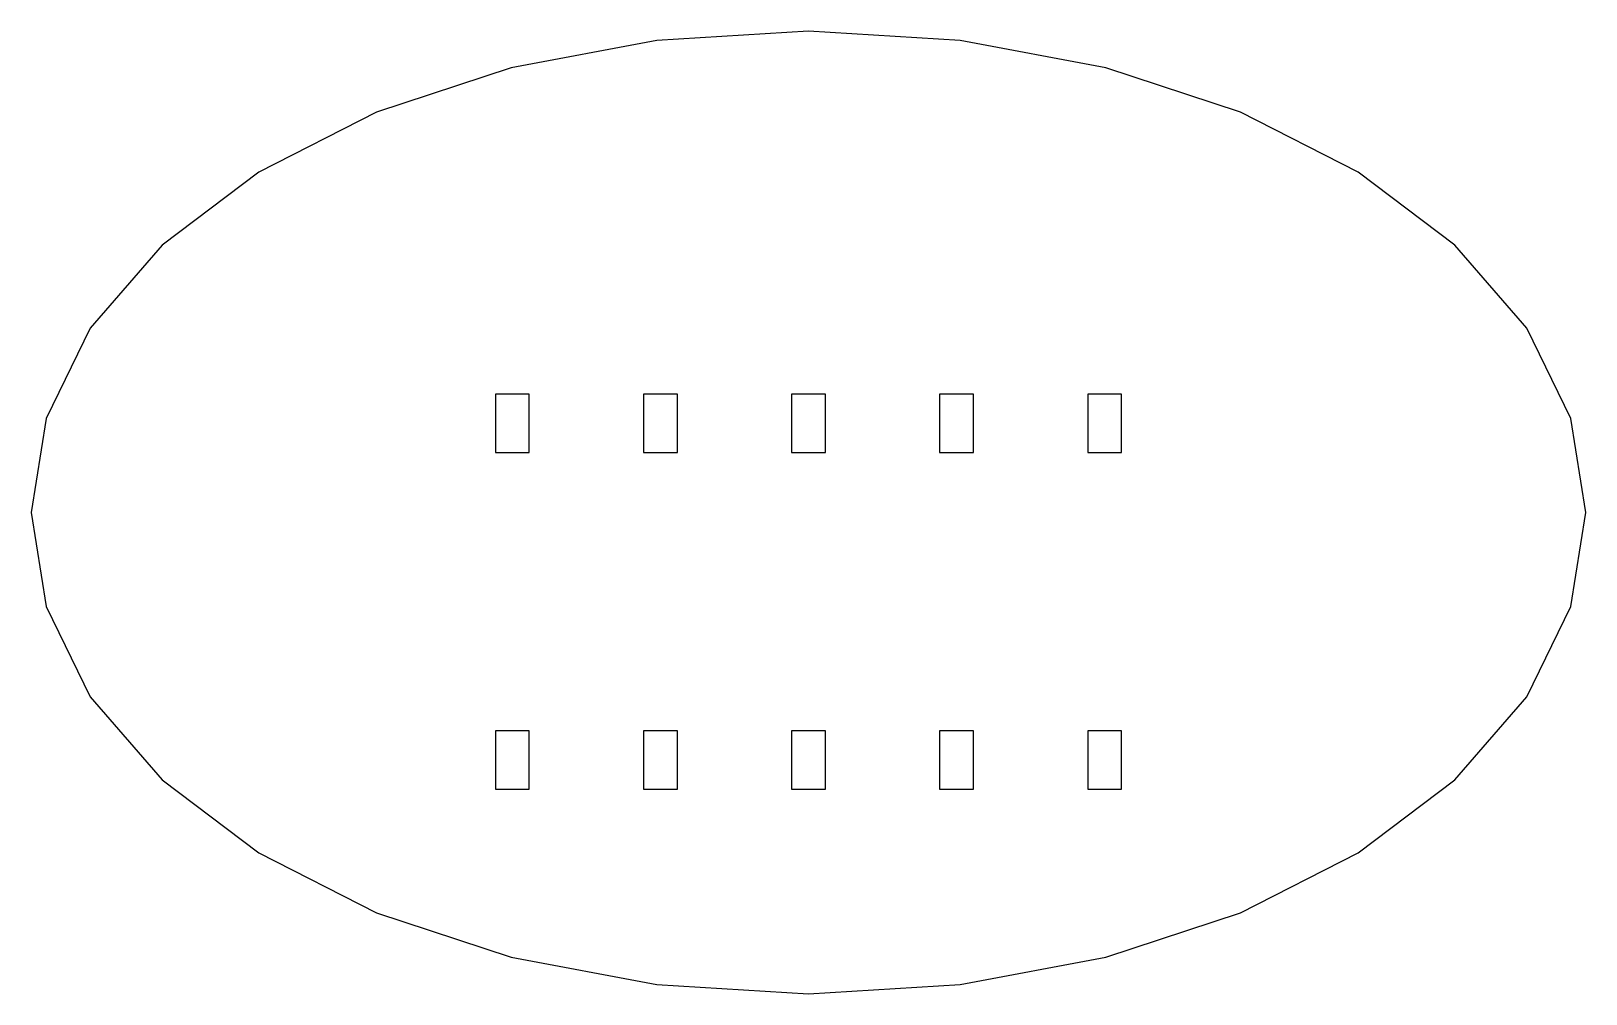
# Model space of a CAD drawing. Extents: x -10.5 to 10.5, y -6.5 to 6.5.
import ezdxf

# ---------------------------------------------------------------- set-up
doc = ezdxf.new("R2010")
doc.units = 0
doc.layers.add('MODELSKETCH_VISIBLE', color=7, linetype='CONTINUOUS')

msp = doc.modelspace()

# ---------------------------------------------------------------- linework, layer by layer
at = {"layer": 'MODELSKETCH_VISIBLE'}
for p, q in [((-4.229, 1.596), (-4.229, 0.811)), ((-3.771, 1.596), (-4.229, 1.596)), ((-3.771, 0.811), (-3.771, 1.596)), ((-1.771, 1.596), (-2.229, 1.596)), ((-2.229, 1.596), (-2.229, 0.811)), ((-1.771, 0.811), (-1.771, 1.596)), ((-0.229, 1.596), (-0.229, 0.811)), ((0.229, 1.596), (-0.229, 1.596)), ((0.229, 0.811), (0.229, 1.596)), ((2.229, 1.596), (1.771, 1.596)), ((1.771, 1.596), (1.771, 0.811)), ((2.229, 0.811), (2.229, 1.596)), ((4.229, 1.596), (3.771, 1.596)), ((3.771, 1.596), (3.771, 0.811)), ((4.229, 0.811), (4.229, 1.596)), ((-4.229, 0.811), (-3.771, 0.811)), ((-2.229, 0.811), (-1.771, 0.811)), ((-0.229, 0.811), (0.229, 0.811)), ((1.771, 0.811), (2.229, 0.811)), ((3.771, 0.811), (4.229, 0.811)), ((-4.229, -2.949), (-4.229, -3.734)), ((-3.771, -2.949), (-4.229, -2.949)), ((-3.771, -3.734), (-3.771, -2.949)), ((-1.771, -2.949), (-2.229, -2.949)), ((-2.229, -2.949), (-2.229, -3.734)), ((-1.771, -3.734), (-1.771, -2.949)), ((0.229, -2.949), (-0.229, -2.949)), ((-0.229, -2.949), (-0.229, -3.734)), ((0.229, -3.734), (0.229, -2.949)), ((1.771, -2.949), (1.771, -3.734)), ((2.229, -2.949), (1.771, -2.949)), ((2.229, -3.734), (2.229, -2.949)), ((4.229, -2.949), (3.771, -2.949)), ((3.771, -2.949), (3.771, -3.734)), ((4.229, -3.734), (4.229, -2.949)), ((-4.229, -3.734), (-3.771, -3.734)), ((-2.229, -3.734), (-1.771, -3.734)), ((-0.229, -3.734), (0.229, -3.734)), ((1.771, -3.734), (2.229, -3.734)), ((3.771, -3.734), (4.229, -3.734))]:
    msp.add_line(p, q, dxfattribs=at)
msp.add_lwpolyline([(10.5, 0), (10.298, 1.268), (9.701, 2.487), (8.73, 3.611), (7.425, 4.596), (5.833, 5.405), (4.018, 6.005), (2.048, 6.375), (0, 6.5), (-2.048, 6.375), (-4.018, 6.005), (-5.833, 5.405), (-7.425, 4.596), (-8.73, 3.611), (-9.701, 2.487), (-10.298, 1.268), (-10.5, 0), (-10.298, -1.268), (-9.701, -2.487), (-8.73, -3.611), (-7.425, -4.596), (-5.833, -5.405), (-4.018, -6.005), (-2.048, -6.375), (0, -6.5), (2.048, -6.375), (4.018, -6.005), (5.833, -5.405), (7.425, -4.596), (8.73, -3.611), (9.701, -2.487), (10.298, -1.268)], close=True, dxfattribs=at)

doc.saveas('drawing.dxf')
